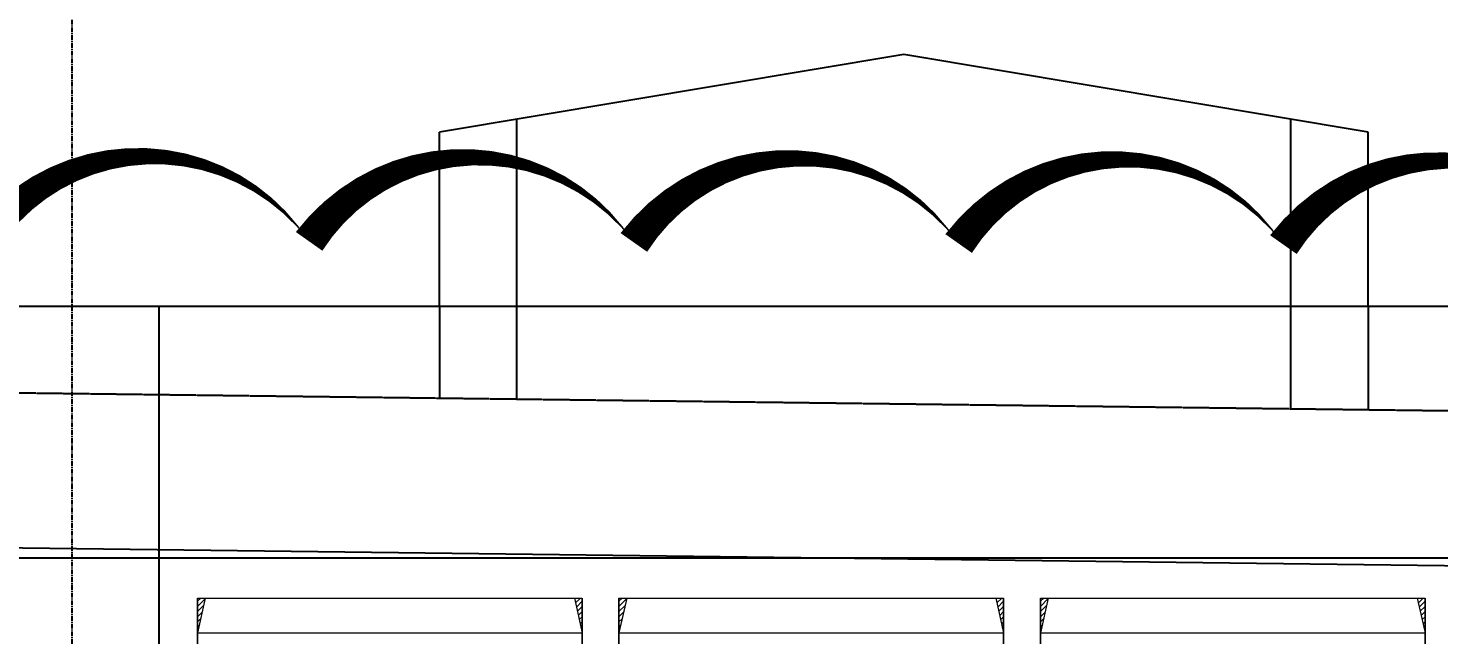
# Model space of a CAD drawing. Header units: inches. Extents: x 102027 to 175311, y -32523 to 10797.
# Drawn here: x 131674 to 135319, y -23312 to -21745 of the extents above; entities that cross this region are included whole.
import ezdxf
from ezdxf import colors
from ezdxf.entities.mleader import LeaderData, LeaderLine
from ezdxf.math import Vec2, Vec3

# ---------------------------------------------------------------- set-up
doc = ezdxf.new("R2010")
doc.units = ezdxf.units.IN
doc.header["$MEASUREMENT"] = 0
for name, pattern in [('CENTER', [2, 1.25, -0.25, 0.25, -0.25]), ('HIDDEN', [0.375, 0.25, -0.125]), ('HIDDEN2', [0.1875, 0.125, -0.0625])]:
    doc.linetypes.add(name, pattern=pattern)
for name, color, linetype in [('1', 1, 'CENTER'), ('M-HVAC-DUCT-NEW', 5, 'Continuous'), ('M-HVAC-PIPE-NEW', 6, 'HIDDEN2'), ('M-X-BKGD', 8, 'Continuous')]:
    doc.layers.add(name, color=color, linetype=linetype)
doc.layers.add('grid nos', color=253, linetype='Continuous', lineweight=0)
doc.styles.add('RomanS', font='romans.shx', dxfattribs={"width": 0.8})

# ---------------------------------------------------------------- blocks, each defined once
blk = doc.blocks.new('LOUVER VIL 3')
at = {"layer": '1', "color": 170, "lineweight": 0}
for p, q in [((101298.3, -12810.9), (102292.3, -12810.9)), ((101298.3, -14110.9), (101298.3, -12810.9)), ((101298.3, -12810.9), (101298.3, -14110.9)), ((102272.3, -12810.9), (102292.3, -12810.9)), ((102272.3, -12810.9), (102292.3, -12810.9)), ((102292.3, -14460.9), (102292.3, -12810.9)), ((102292.3, -12810.9), (102292.3, -14460.9)), ((102387.3, -12810.9), (103381.3, -12810.9)), ((102387.3, -14110.9), (102387.3, -12810.9)), ((102387.3, -12810.9), (102387.3, -14110.9)), ((103361.3, -12810.9), (103381.3, -12810.9)), ((103361.3, -12810.9), (103381.3, -12810.9)), ((103381.3, -14460.9), (103381.3, -12810.9)), ((103381.3, -12810.9), (103381.3, -14460.9)), ((103476.3, -12810.9), (104470.3, -12810.9)), ((103476.3, -14110.9), (103476.3, -12810.9)), ((103476.3, -12810.9), (103476.3, -14110.9)), ((104450.3, -12810.9), (104470.3, -12810.9)), ((104450.3, -12810.9), (104470.3, -12810.9)), ((104470.3, -14460.9), (104470.3, -12810.9)), ((104470.3, -12810.9), (104470.3, -14460.9)), ((101298.3, -12900.9), (102292.3, -12900.9)), ((102387.3, -12900.9), (103381.3, -12900.9)), ((103476.3, -12900.9), (104470.3, -12900.9))]:
    blk.add_line(p, q, dxfattribs=at)
at = {"layer": 'grid nos', "color": 170, "linetype": 'Continuous', "ltscale": 10000}
for p, q in [((101298.3, -12819.4), (101306.8, -12810.9)), ((101298.3, -12832.7), (101317.8, -12813.2)), ((101298.3, -12845.9), (101314, -12830.2)), ((102272.6, -12812.5), (102274.3, -12810.9)), ((102275, -12823.4), (102287.5, -12810.9)), ((102277.4, -12834.2), (102292.3, -12819.4)), ((102387.3, -12819.4), (102395.8, -12810.9)), ((102387.3, -12832.7), (102406.8, -12813.2)), ((102387.3, -12845.9), (102403, -12830.2)), ((103361.6, -12812.5), (103363.3, -12810.9)), ((103364, -12823.4), (103376.5, -12810.9)), ((103366.4, -12834.2), (103381.3, -12819.4)), ((103476.3, -12819.4), (103484.8, -12810.9)), ((103476.3, -12832.7), (103495.8, -12813.2)), ((103476.3, -12845.9), (103492, -12830.2)), ((104450.6, -12812.5), (104452.3, -12810.9)), ((104453, -12823.4), (104465.5, -12810.9)), ((104455.4, -12834.2), (104470.3, -12819.4)), ((101298.3, -12859.2), (101310.2, -12847.3)), ((101298.3, -12872.4), (101306.4, -12864.3)), ((102279.9, -12845), (102292.3, -12832.6)), ((102282.3, -12855.9), (102292.3, -12845.9)), ((102284.7, -12866.7), (102292.3, -12859.2)), ((102387.3, -12859.2), (102399.2, -12847.3)), ((102387.3, -12872.4), (102395.4, -12864.3)), ((103368.9, -12845), (103381.3, -12832.6)), ((103371.3, -12855.9), (103381.3, -12845.9)), ((103373.7, -12866.7), (103381.3, -12859.2)), ((103476.3, -12859.2), (103488.2, -12847.3)), ((103476.3, -12872.4), (103484.4, -12864.3)), ((104457.9, -12845), (104470.3, -12832.6)), ((104460.3, -12855.9), (104470.3, -12845.9)), ((104462.7, -12866.7), (104470.3, -12859.2)), ((101298.3, -12885.7), (101302.6, -12881.4)), ((101298.3, -12899), (101298.8, -12898.4)), ((102287.1, -12877.6), (102292.3, -12872.4)), ((102289.5, -12888.4), (102292.3, -12885.7)), ((102291.9, -12899.3), (102292.3, -12898.9)), ((102387.3, -12885.7), (102391.6, -12881.4)), ((102387.3, -12899), (102387.8, -12898.4)), ((103376.1, -12877.6), (103381.3, -12872.4)), ((103378.5, -12888.4), (103381.3, -12885.7)), ((103380.9, -12899.3), (103381.3, -12898.9)), ((103476.3, -12885.7), (103480.6, -12881.4)), ((103476.3, -12899), (103476.8, -12898.4)), ((104465.1, -12877.6), (104470.3, -12872.4)), ((104467.5, -12888.4), (104470.3, -12885.7)), ((104469.9, -12899.3), (104470.3, -12898.9))]:
    blk.add_line(p, q, dxfattribs=at)
at = {"layer": 'grid nos', "color": 170, "linetype": 'HIDDEN', "ltscale": 10000}
for p, q in [((101318.3, -12810.9), (101298.3, -12900.9)), ((102272.3, -12810.9), (102292.3, -12900.9)), ((102407.3, -12810.9), (102387.3, -12900.9)), ((103361.3, -12810.9), (103381.3, -12900.9)), ((103496.3, -12810.9), (103476.3, -12900.9)), ((104450.3, -12810.9), (104470.3, -12900.9))]:
    blk.add_line(p, q, dxfattribs=at)

msp = doc.modelspace()

# ---------------------------------------------------------------- linework, layer by layer
at = {"layer": 'M-HVAC-DUCT-NEW', "color": 2}
msp.add_lwpolyline([(131076.4, -25689.4, 0, 83.9, 0.520567), (131915.6, -25692.2, 0, 83.9, 0.520567), (132754.8, -25695, 0, 83.9, 0.520567), (133594, -25697.8, 0, 83.9, 0.520567), (134433.2, -25700.6, 0, 83.9, 0.520567), (135272.4, -25703.4, 0, 83.9, 0.520567), (136111.6, -25706.2, 0, 83.9, 0.520567), (136950.8, -25709, 0, 83.9, 0.520567), (137790, -25711.8, 0, 83.9, 0.520567), (138011.4, -25094.7, 0, 83.9, 0.520567), (138011.4, -24255.5, 0, 83.9, 0.520567), (138011.4, -23416.3, 0, 83.9, 0.520567), (138011.4, -22577.1, 0, 83.9, 0.520567), (137434.9, -22312.4, 0, 83.9, 0.520567), (136595.7, -22309.6, 0, 83.9, 0.520567), (135756.5, -22306.8, 0, 83.9, 0.520567), (134917.3, -22304, 0, 83.9, 0.520567), (134078.1, -22301.2, 0, 83.9, 0.520567), (133238.9, -22298.4, 0, 83.9, 0.520567), (132399.7, -22295.6, 0, 83.9, 0.520567), (131560.5, -22292.8, 0, 83.9, 0.520567)], format="xyseb", dxfattribs=at)
at = {"layer": 'M-X-BKGD', "color": 8, "linetype": 'CENTER', "ltscale": 10}
msp.add_line((131786.4, -20883.1), (131786.4, -32313.4), dxfattribs=at)
at = {"layer": 'M-X-BKGD', "color": 8}
for p, q in [((132736.6, -22463.4), (132736.6, -22013.2)), ((135136.6, -22463.4), (135136.6, -22013.2)), ((113561.4, -22463.4), (138011.4, -22463.4)), ((132011.4, -22463.4), (132011.4, -32313.4)), ((125786.4, -23013.5), (137561.4, -23160.7))]:
    msp.add_line(p, q, dxfattribs=at)
at = {"layer": 'M-X-BKGD', "color": 8, "linetype": 'HIDDEN', "ltscale": 5}
for p, q in [((132936.6, -22702.8), (132936.6, -21979.8)), ((134936.6, -22727.8), (134936.6, -21979.8)), ((132736.6, -22463.4), (132736.6, -22700.3)), ((135136.6, -22463.4), (135136.6, -22730.3)), ((125786.4, -22613.4), (137786.4, -22763.4)), ((113561.4, -23113.4), (138471.4, -23113.4))]:
    msp.add_line(p, q, dxfattribs=at)
at = {"layer": 'M-X-BKGD', "color": 8}
msp.add_lwpolyline([(135136.6, -22013.2), (133936.6, -21813.2), (132736.6, -22013.2)], dxfattribs=at)

# ---------------------------------------------------------------- block references
at = {"layer": 'M-HVAC-DUCT-NEW'}
msp.add_blockref('LOUVER VIL 3', (30813.1, -10405.9), dxfattribs=at)

# ---------------------------------------------------------------- next in the draw order: leaders
at = {"layer": 'M-HVAC-PIPE-NEW'}
ml = msp.add_multileader_mtext('Standard', dxfattribs=at)
ml.set_content('RAIN PROOF LOUVERS\\P(TYP.)', color=2, style='RomanS')
ml.set_leader_properties(color=2)
ml.build(insert=Vec2(0, 0))
ml.multileader.update_dxf_attribs({"dogleg_length": 16769.6, "arrow_head_size": 600})
ctx = ml.context
ctx.base_point, ctx.char_height, ctx.arrow_head_size, ctx.landing_gap_size, ctx.plane_origin = Vec3(127262.3, -20080.3), 600, 600, 1000, Vec3(129700, -12682.8)
notes = []
notes.append((ctx, [(0, (1, 1, 0), (124799.9, -20080.3), (1, 0), 2462.4, [(0, [(124799.9, -22915.8)], 0, [])])]))
ctx.mtext.insert, ctx.mtext.flow_direction = Vec3(128262.3, -19680.3), 5
ctx.mtext.has_bg_fill, ctx.mtext.bg_color, ctx.mtext.bg_scale_factor, ctx.mtext.bg_transparency, ctx.mtext.use_window_bg_color = 1, -1023410167, 1.5, 0, 1
for ctx, leaders in notes:
    for number, flags, end, landing, length, lines in leaders:
        leader = LeaderData()
        leader.index, (leader.has_last_leader_line, leader.has_dogleg_vector, leader.attachment_direction) = number, flags
        leader.last_leader_point, leader.dogleg_vector, leader.dogleg_length = Vec3(end), Vec3(landing), length
        for number, points, colour, breaks in lines:
            line = LeaderLine()
            line.index, line.vertices, line.color, line.breaks = number, Vec3.list(points), colors.encode_raw_color(colour), breaks
            leader.lines.append(line)
        ctx.leaders.append(leader)

doc.saveas('drawing.dxf')
